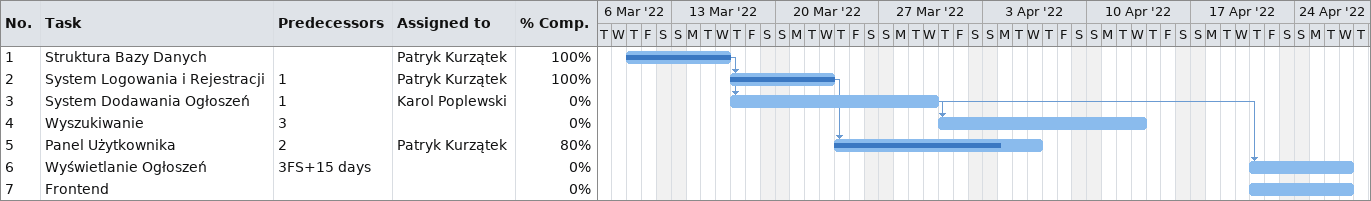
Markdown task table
| ID | Task | Start | Finish | Predecessors | Resources | % complete |
|---|---|---|---|---|---|---|
| 1 | Struktura Bazy Danych | 2022-03-10 | 2022-03-16 |  | Patryk Kurzątek | 100 |
| 2 | System Logowania i Rejestracji | 2022-03-17 | 2022-03-23 | 1 | Patryk Kurzątek | 100 |
| 3 | System Dodawania Ogłoszeń | 2022-03-17 | 2022-03-30 | 1 | Karol Poplewski | 0 |
| 4 | Wyszukiwanie | 2022-03-31 | 2022-04-13 | 3 |  | 0 |
| 5 | Panel Użytkownika | 2022-03-24 | 2022-04-06 | 2 | Patryk Kurzątek | 80 |
| 6 | Wyświetlanie Ogłoszeń | 2022-04-21 | 2022-04-27 | 3FS+15d |  | 0 |
| 7 | Frontend | 2022-04-21 | 2022-04-27 |  |  | 0 |
